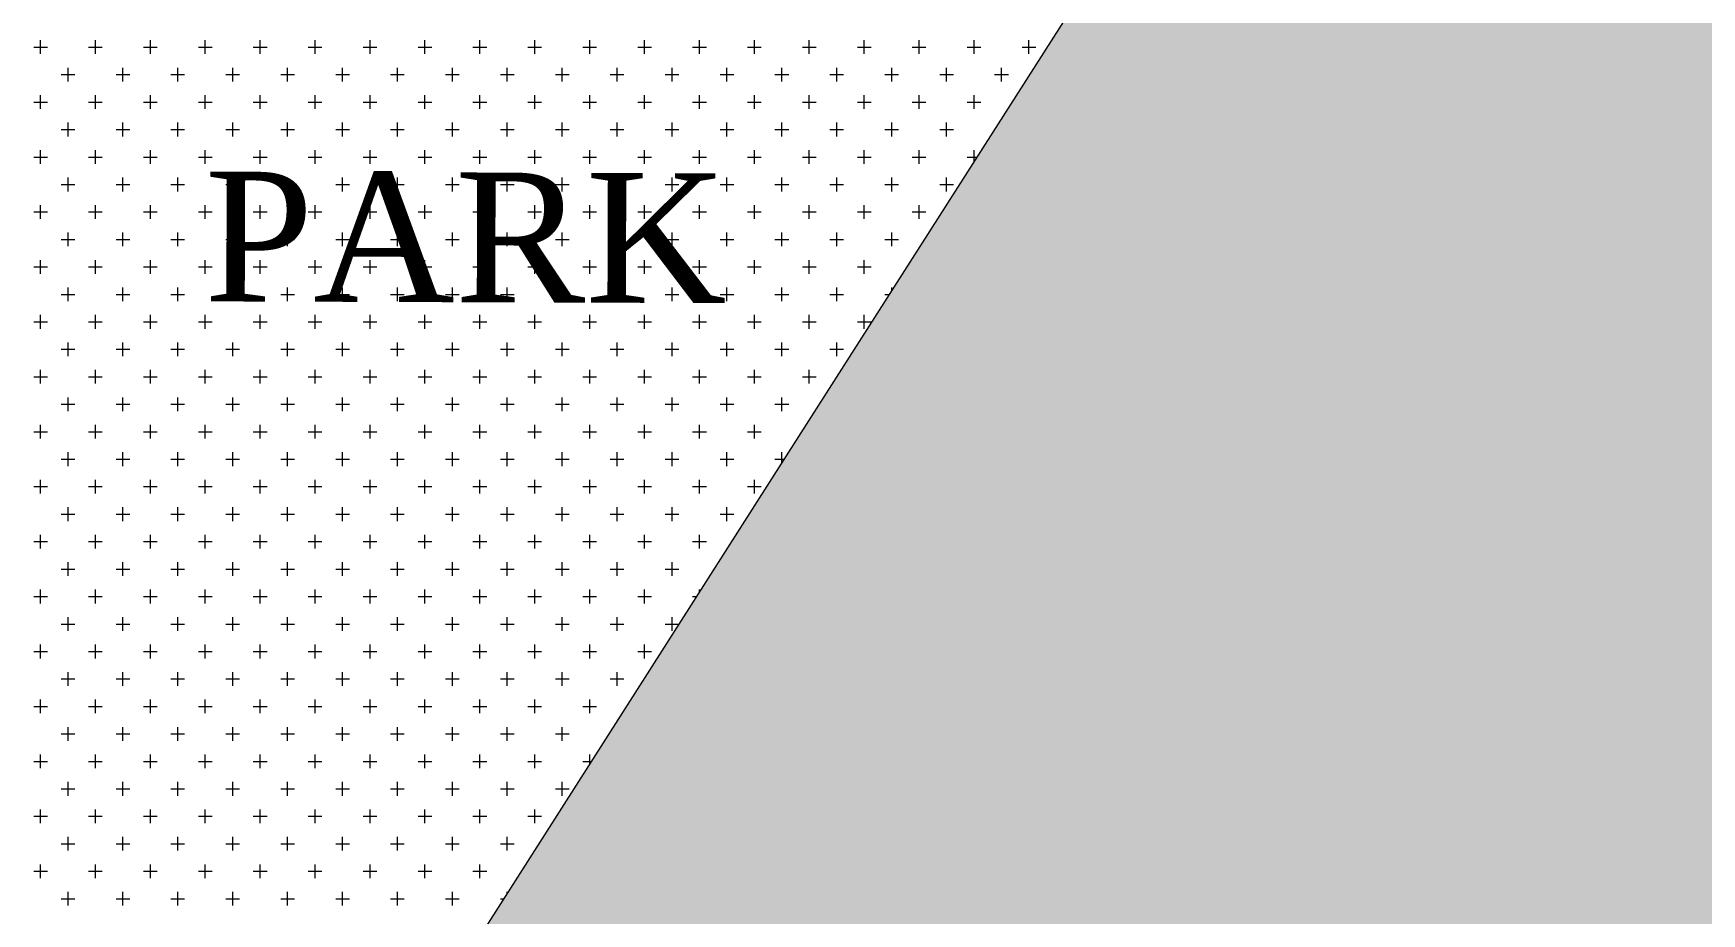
# Model space of a CAD drawing. Header units: metres. Extents: x 476631 to 477421, y 4483749 to 4484052.
# Drawn here: x 477025.33 to 477063.91, y 4483859.12 to 4483879.46 of the extents above; entities that cross this region are included whole.
import ezdxf

# ---------------------------------------------------------------- set-up
doc = ezdxf.new("R2010")
doc.units = ezdxf.units.M
for name, color, linetype, lineweight in [('PL_PARK', 97, 'Continuous', 0), ('serbest', 10, 'Continuous', 0), ('SM_SEMBOL', 18, 'Continuous', 0), ('TK_PARSEL', 1, 'Continuous', 0)]:
    doc.layers.add(name, color=color, linetype=linetype, lineweight=lineweight)
doc.styles.get("Standard").update_dxf_attribs({"font": 'TimesNewRoman.ttf'})

msp = doc.modelspace()

# ---------------------------------------------------------------- hatches: boundary and pattern name
at = {"layer": 'serbest', "true_color": 0x636466}
h = msp.add_hatch(color=251, dxfattribs=at)
h.dxf.hatch_style = 1
h.paths.add_polyline_path([(477208.013, 4483863.192), (477208.013, 4483863.192), (477175.667, 4483827.152), (477177.072, 4483826.44), (477177.259, 4483826.44), (477177.259, 4483826.345), (477210.881, 4483809.295), (477210.914, 4483809.295), (477210.914, 4483809.278), (477213.385, 4483808.025), (477213.454, 4483808.025), (477213.454, 4483807.99), (477213.766, 4483807.832), (477214.359, 4483796.321), (477214.089, 4483796.014), (477214.089, 4483795.96), (477214.041, 4483795.96), (477203.294, 4483783.79), (477207.946, 4483770.215), (477210.643, 4483768.256), (477025.328, 4483842.425), (477060.732, 4483897.862), (477067.557, 4483895.559), (477070.319, 4483896.168), (477078.309, 4483891.066), (477086.191, 4483876.57), (477094.387, 4483882.428), (477105.543, 4483870.29), (477127.469, 4483857.654), (477140.884, 4483857.609), (477147.759, 4483850.069), (477147.681, 4483844.807), (477161.676, 4483835.982), (477175.667, 4483827.152)])
at = {"layer": 'TK_PARSEL', "true_color": 0x136734}
h = msp.add_hatch(color=116, dxfattribs=at)
h.dxf.hatch_style = 1
h.paths.add_polyline_path([(477133.807, 4483841.811), (477119.208, 4483850.874), (477099.22, 4483862.393), (477086.191, 4483876.57), (477078.309, 4483891.066), (477070.319, 4483896.168), (477067.557, 4483895.559), (477060.732, 4483897.862), (477025.328, 4483842.425), (477210.643, 4483768.256), (477207.946, 4483770.215), (477203.294, 4483783.79), (477203.246, 4483783.929), (477214.359, 4483796.321), (477177.859, 4483814.83), (477167.871, 4483820.025)])

# ---------------------------------------------------------------- linework, layer by layer
at = {"layer": 'PL_PARK', "color": 3}
for p, q in [((477060.724, 4483897.865), (477043.026, 4483870.145)), ((477043.026, 4483870.145), (477025.328, 4483842.425))]:
    msp.add_line(p, q, dxfattribs=at)
at = {"layer": 'PL_PARK', "color": 3, "linetype": 'Continuous'}
for p, q in [((477025.335, 4483879.145), (477025.652, 4483879.145)), ((477025.494, 4483878.986), (477025.494, 4483879.304)), ((477026.605, 4483879.145), (477026.922, 4483879.145)), ((477026.764, 4483878.986), (477026.764, 4483879.304)), ((477027.875, 4483879.145), (477028.192, 4483879.145)), ((477028.034, 4483878.986), (477028.034, 4483879.304)), ((477029.145, 4483879.145), (477029.462, 4483879.145)), ((477029.304, 4483878.986), (477029.304, 4483879.304)), ((477030.415, 4483879.145), (477030.732, 4483879.145)), ((477030.574, 4483878.986), (477030.574, 4483879.304)), ((477031.685, 4483879.145), (477032.002, 4483879.145)), ((477031.844, 4483878.986), (477031.844, 4483879.304)), ((477032.955, 4483879.145), (477033.272, 4483879.145)), ((477033.114, 4483878.986), (477033.114, 4483879.304)), ((477034.225, 4483879.145), (477034.542, 4483879.145)), ((477034.384, 4483878.986), (477034.384, 4483879.304)), ((477035.495, 4483879.145), (477035.812, 4483879.145)), ((477035.654, 4483878.986), (477035.654, 4483879.304)), ((477036.765, 4483879.145), (477037.082, 4483879.145)), ((477036.924, 4483878.986), (477036.924, 4483879.304)), ((477038.035, 4483879.145), (477038.352, 4483879.145)), ((477038.194, 4483878.986), (477038.194, 4483879.304)), ((477039.305, 4483879.145), (477039.622, 4483879.145)), ((477039.464, 4483878.986), (477039.464, 4483879.304)), ((477040.575, 4483879.145), (477040.893, 4483879.145)), ((477040.734, 4483878.986), (477040.734, 4483879.304)), ((477041.845, 4483879.145), (477042.162, 4483879.145)), ((477042.004, 4483878.986), (477042.004, 4483879.304)), ((477043.115, 4483879.145), (477043.432, 4483879.145)), ((477043.274, 4483878.986), (477043.274, 4483879.304)), ((477044.385, 4483879.145), (477044.703, 4483879.145)), ((477044.544, 4483878.986), (477044.544, 4483879.304)), ((477045.655, 4483879.145), (477045.972, 4483879.145)), ((477045.814, 4483878.986), (477045.814, 4483879.304)), ((477046.925, 4483879.145), (477047.243, 4483879.145)), ((477047.084, 4483878.986), (477047.084, 4483879.304)), ((477048.195, 4483879.145), (477048.513, 4483879.145)), ((477048.354, 4483878.986), (477048.354, 4483879.304)), ((477026.129, 4483878.351), (477026.129, 4483878.669)), ((477027.399, 4483878.351), (477027.399, 4483878.669)), ((477028.669, 4483878.351), (477028.669, 4483878.669)), ((477029.939, 4483878.351), (477029.939, 4483878.669)), ((477031.209, 4483878.351), (477031.209, 4483878.669)), ((477032.479, 4483878.351), (477032.479, 4483878.669)), ((477033.749, 4483878.351), (477033.749, 4483878.669)), ((477035.019, 4483878.351), (477035.019, 4483878.669)), ((477036.289, 4483878.351), (477036.289, 4483878.669)), ((477037.559, 4483878.351), (477037.559, 4483878.669)), ((477038.829, 4483878.351), (477038.829, 4483878.669)), ((477040.099, 4483878.351), (477040.099, 4483878.669)), ((477041.369, 4483878.351), (477041.369, 4483878.669)), ((477042.639, 4483878.351), (477042.639, 4483878.669)), ((477043.909, 4483878.351), (477043.909, 4483878.669)), ((477045.179, 4483878.351), (477045.179, 4483878.669)), ((477046.449, 4483878.351), (477046.449, 4483878.669)), ((477047.719, 4483878.351), (477047.719, 4483878.669)), ((477025.97, 4483878.51), (477026.287, 4483878.51)), ((477027.24, 4483878.51), (477027.557, 4483878.51)), ((477028.51, 4483878.51), (477028.827, 4483878.51)), ((477029.78, 4483878.51), (477030.097, 4483878.51)), ((477031.05, 4483878.51), (477031.367, 4483878.51)), ((477032.32, 4483878.51), (477032.637, 4483878.51)), ((477033.59, 4483878.51), (477033.907, 4483878.51)), ((477034.86, 4483878.51), (477035.177, 4483878.51)), ((477036.13, 4483878.51), (477036.447, 4483878.51)), ((477037.4, 4483878.51), (477037.717, 4483878.51)), ((477038.67, 4483878.51), (477038.987, 4483878.51)), ((477039.94, 4483878.51), (477040.257, 4483878.51)), ((477041.21, 4483878.51), (477041.527, 4483878.51)), ((477042.48, 4483878.51), (477042.797, 4483878.51)), ((477043.75, 4483878.51), (477044.067, 4483878.51)), ((477045.02, 4483878.51), (477045.337, 4483878.51)), ((477046.29, 4483878.51), (477046.607, 4483878.51)), ((477047.56, 4483878.51), (477047.877, 4483878.51)), ((477025.335, 4483877.875), (477025.652, 4483877.875)), ((477025.494, 4483877.716), (477025.494, 4483878.034)), ((477026.605, 4483877.875), (477026.922, 4483877.875)), ((477026.764, 4483877.716), (477026.764, 4483878.034)), ((477027.875, 4483877.875), (477028.192, 4483877.875)), ((477028.034, 4483877.716), (477028.034, 4483878.034)), ((477029.145, 4483877.875), (477029.462, 4483877.875)), ((477029.304, 4483877.716), (477029.304, 4483878.034)), ((477030.415, 4483877.875), (477030.732, 4483877.875)), ((477030.574, 4483877.716), (477030.574, 4483878.034)), ((477031.685, 4483877.875), (477032.002, 4483877.875)), ((477031.844, 4483877.716), (477031.844, 4483878.034)), ((477032.955, 4483877.875), (477033.272, 4483877.875)), ((477033.114, 4483877.716), (477033.114, 4483878.034)), ((477034.225, 4483877.875), (477034.542, 4483877.875)), ((477034.384, 4483877.716), (477034.384, 4483878.034)), ((477035.495, 4483877.875), (477035.812, 4483877.875)), ((477035.654, 4483877.716), (477035.654, 4483878.034)), ((477036.765, 4483877.875), (477037.082, 4483877.875)), ((477036.924, 4483877.716), (477036.924, 4483878.034)), ((477038.035, 4483877.875), (477038.352, 4483877.875)), ((477038.194, 4483877.716), (477038.194, 4483878.034)), ((477039.305, 4483877.875), (477039.622, 4483877.875)), ((477039.464, 4483877.716), (477039.464, 4483878.034)), ((477040.575, 4483877.875), (477040.893, 4483877.875)), ((477040.734, 4483877.716), (477040.734, 4483878.034)), ((477041.845, 4483877.875), (477042.162, 4483877.875)), ((477042.004, 4483877.716), (477042.004, 4483878.034)), ((477043.115, 4483877.875), (477043.432, 4483877.875)), ((477043.274, 4483877.716), (477043.274, 4483878.034)), ((477044.385, 4483877.875), (477044.703, 4483877.875)), ((477044.544, 4483877.716), (477044.544, 4483878.034)), ((477045.655, 4483877.875), (477045.972, 4483877.875)), ((477045.814, 4483877.716), (477045.814, 4483878.034)), ((477046.925, 4483877.875), (477047.243, 4483877.875)), ((477047.084, 4483877.716), (477047.084, 4483878.034)), ((477025.97, 4483877.24), (477026.287, 4483877.24)), ((477026.129, 4483877.081), (477026.129, 4483877.399)), ((477027.24, 4483877.24), (477027.557, 4483877.24)), ((477027.399, 4483877.081), (477027.399, 4483877.399)), ((477028.51, 4483877.24), (477028.827, 4483877.24)), ((477028.669, 4483877.081), (477028.669, 4483877.399)), ((477029.78, 4483877.24), (477030.097, 4483877.24)), ((477029.939, 4483877.081), (477029.939, 4483877.399)), ((477031.05, 4483877.24), (477031.367, 4483877.24)), ((477031.209, 4483877.081), (477031.209, 4483877.399)), ((477032.32, 4483877.24), (477032.637, 4483877.24)), ((477032.479, 4483877.081), (477032.479, 4483877.399)), ((477033.59, 4483877.24), (477033.907, 4483877.24)), ((477033.749, 4483877.081), (477033.749, 4483877.399)), ((477034.86, 4483877.24), (477035.177, 4483877.24)), ((477035.019, 4483877.081), (477035.019, 4483877.399)), ((477036.13, 4483877.24), (477036.447, 4483877.24)), ((477036.289, 4483877.081), (477036.289, 4483877.399)), ((477037.4, 4483877.24), (477037.717, 4483877.24)), ((477037.559, 4483877.081), (477037.559, 4483877.399)), ((477038.67, 4483877.24), (477038.987, 4483877.24)), ((477038.829, 4483877.081), (477038.829, 4483877.399)), ((477039.94, 4483877.24), (477040.257, 4483877.24)), ((477040.099, 4483877.081), (477040.099, 4483877.399)), ((477041.21, 4483877.24), (477041.527, 4483877.24)), ((477041.369, 4483877.081), (477041.369, 4483877.399)), ((477042.48, 4483877.24), (477042.797, 4483877.24)), ((477042.639, 4483877.081), (477042.639, 4483877.399)), ((477043.75, 4483877.24), (477044.067, 4483877.24)), ((477043.909, 4483877.081), (477043.909, 4483877.399)), ((477045.02, 4483877.24), (477045.337, 4483877.24)), ((477045.179, 4483877.081), (477045.179, 4483877.399)), ((477046.29, 4483877.24), (477046.607, 4483877.24)), ((477046.449, 4483877.081), (477046.449, 4483877.399)), ((477025.494, 4483876.446), (477025.494, 4483876.764)), ((477026.764, 4483876.446), (477026.764, 4483876.764)), ((477028.034, 4483876.446), (477028.034, 4483876.764)), ((477029.304, 4483876.446), (477029.304, 4483876.764)), ((477030.574, 4483876.446), (477030.574, 4483876.764)), ((477031.844, 4483876.446), (477031.844, 4483876.764)), ((477033.114, 4483876.446), (477033.114, 4483876.764)), ((477034.384, 4483876.446), (477034.384, 4483876.764)), ((477035.654, 4483876.446), (477035.654, 4483876.764)), ((477036.924, 4483876.446), (477036.924, 4483876.764)), ((477038.194, 4483876.446), (477038.194, 4483876.764)), ((477039.464, 4483876.446), (477039.464, 4483876.764)), ((477040.734, 4483876.446), (477040.734, 4483876.764)), ((477042.004, 4483876.446), (477042.004, 4483876.764)), ((477043.274, 4483876.446), (477043.274, 4483876.764)), ((477044.544, 4483876.446), (477044.544, 4483876.764)), ((477045.814, 4483876.446), (477045.814, 4483876.764)), ((477047.084, 4483876.5), (477047.084, 4483876.764)), ((477025.335, 4483876.605), (477025.652, 4483876.605)), ((477026.605, 4483876.605), (477026.922, 4483876.605)), ((477027.875, 4483876.605), (477028.192, 4483876.605)), ((477029.145, 4483876.605), (477029.462, 4483876.605)), ((477030.415, 4483876.605), (477030.732, 4483876.605)), ((477031.685, 4483876.605), (477032.002, 4483876.605)), ((477032.955, 4483876.605), (477033.272, 4483876.605)), ((477034.225, 4483876.605), (477034.542, 4483876.605)), ((477035.495, 4483876.605), (477035.812, 4483876.605)), ((477036.765, 4483876.605), (477037.082, 4483876.605)), ((477038.035, 4483876.605), (477038.352, 4483876.605)), ((477039.305, 4483876.605), (477039.622, 4483876.605)), ((477040.575, 4483876.605), (477040.893, 4483876.605)), ((477041.845, 4483876.605), (477042.162, 4483876.605)), ((477043.115, 4483876.605), (477043.432, 4483876.605)), ((477044.385, 4483876.605), (477044.703, 4483876.605)), ((477045.655, 4483876.605), (477045.972, 4483876.605)), ((477046.925, 4483876.605), (477047.15, 4483876.605)), ((477025.97, 4483875.97), (477026.287, 4483875.97)), ((477026.129, 4483875.811), (477026.129, 4483876.129)), ((477027.24, 4483875.97), (477027.557, 4483875.97)), ((477027.399, 4483875.811), (477027.399, 4483876.129)), ((477028.51, 4483875.97), (477028.827, 4483875.97)), ((477028.669, 4483875.811), (477028.669, 4483876.129)), ((477029.78, 4483875.97), (477030.097, 4483875.97)), ((477029.939, 4483875.811), (477029.939, 4483876.129)), ((477031.05, 4483875.97), (477031.367, 4483875.97)), ((477031.209, 4483875.811), (477031.209, 4483876.129)), ((477032.32, 4483875.97), (477032.637, 4483875.97)), ((477032.479, 4483875.811), (477032.479, 4483876.129)), ((477033.59, 4483875.97), (477033.907, 4483875.97)), ((477033.749, 4483875.811), (477033.749, 4483876.129)), ((477034.86, 4483875.97), (477035.177, 4483875.97)), ((477035.019, 4483875.811), (477035.019, 4483876.129)), ((477036.13, 4483875.97), (477036.447, 4483875.97)), ((477036.289, 4483875.811), (477036.289, 4483876.129)), ((477037.4, 4483875.97), (477037.717, 4483875.97)), ((477037.559, 4483875.811), (477037.559, 4483876.129)), ((477038.67, 4483875.97), (477038.987, 4483875.97)), ((477038.829, 4483875.811), (477038.829, 4483876.129)), ((477039.94, 4483875.97), (477040.257, 4483875.97)), ((477040.099, 4483875.811), (477040.099, 4483876.129)), ((477041.21, 4483875.97), (477041.527, 4483875.97)), ((477041.369, 4483875.811), (477041.369, 4483876.129)), ((477042.48, 4483875.97), (477042.797, 4483875.97)), ((477042.639, 4483875.811), (477042.639, 4483876.129)), ((477043.75, 4483875.97), (477044.067, 4483875.97)), ((477043.909, 4483875.811), (477043.909, 4483876.129)), ((477045.02, 4483875.97), (477045.337, 4483875.97)), ((477045.179, 4483875.811), (477045.179, 4483876.129)), ((477046.29, 4483875.97), (477046.607, 4483875.97)), ((477046.449, 4483875.811), (477046.449, 4483876.129)), ((477025.494, 4483875.176), (477025.494, 4483875.494)), ((477026.764, 4483875.176), (477026.764, 4483875.494)), ((477028.034, 4483875.176), (477028.034, 4483875.494)), ((477029.304, 4483875.176), (477029.304, 4483875.494)), ((477030.574, 4483875.176), (477030.574, 4483875.494)), ((477031.844, 4483875.176), (477031.844, 4483875.494)), ((477033.114, 4483875.176), (477033.114, 4483875.494)), ((477034.384, 4483875.176), (477034.384, 4483875.494)), ((477035.654, 4483875.176), (477035.654, 4483875.494)), ((477036.924, 4483875.176), (477036.924, 4483875.494)), ((477038.194, 4483875.176), (477038.194, 4483875.494)), ((477039.464, 4483875.176), (477039.464, 4483875.494)), ((477040.734, 4483875.176), (477040.734, 4483875.494)), ((477042.004, 4483875.176), (477042.004, 4483875.494)), ((477043.274, 4483875.176), (477043.274, 4483875.494)), ((477044.544, 4483875.176), (477044.544, 4483875.494)), ((477045.814, 4483875.176), (477045.814, 4483875.494)), ((477025.335, 4483875.335), (477025.652, 4483875.335)), ((477026.605, 4483875.335), (477026.922, 4483875.335)), ((477027.875, 4483875.335), (477028.192, 4483875.335)), ((477029.145, 4483875.335), (477029.462, 4483875.335)), ((477030.415, 4483875.335), (477030.732, 4483875.335)), ((477031.685, 4483875.335), (477032.002, 4483875.335)), ((477032.955, 4483875.335), (477033.272, 4483875.335)), ((477034.225, 4483875.335), (477034.542, 4483875.335)), ((477035.495, 4483875.335), (477035.812, 4483875.335)), ((477036.765, 4483875.335), (477037.082, 4483875.335)), ((477038.035, 4483875.335), (477038.352, 4483875.335)), ((477039.305, 4483875.335), (477039.622, 4483875.335)), ((477040.575, 4483875.335), (477040.893, 4483875.335)), ((477041.845, 4483875.335), (477042.162, 4483875.335)), ((477043.115, 4483875.335), (477043.432, 4483875.335)), ((477044.385, 4483875.335), (477044.703, 4483875.335)), ((477045.655, 4483875.335), (477045.972, 4483875.335)), ((477026.129, 4483874.541), (477026.129, 4483874.859)), ((477027.399, 4483874.541), (477027.399, 4483874.859)), ((477028.669, 4483874.541), (477028.669, 4483874.859)), ((477029.939, 4483874.541), (477029.939, 4483874.859)), ((477031.209, 4483874.541), (477031.209, 4483874.859)), ((477032.479, 4483874.541), (477032.479, 4483874.859)), ((477033.749, 4483874.541), (477033.749, 4483874.859)), ((477035.019, 4483874.541), (477035.019, 4483874.859)), ((477036.289, 4483874.541), (477036.289, 4483874.859)), ((477037.559, 4483874.541), (477037.559, 4483874.859)), ((477038.829, 4483874.541), (477038.829, 4483874.859)), ((477040.099, 4483874.541), (477040.099, 4483874.859)), ((477041.369, 4483874.541), (477041.369, 4483874.859)), ((477042.639, 4483874.541), (477042.639, 4483874.859)), ((477043.909, 4483874.541), (477043.909, 4483874.859)), ((477045.179, 4483874.541), (477045.179, 4483874.859)), ((477025.97, 4483874.7), (477026.287, 4483874.7)), ((477027.24, 4483874.7), (477027.557, 4483874.7)), ((477028.51, 4483874.7), (477028.827, 4483874.7)), ((477029.78, 4483874.7), (477030.097, 4483874.7)), ((477031.05, 4483874.7), (477031.367, 4483874.7)), ((477032.32, 4483874.7), (477032.637, 4483874.7)), ((477033.59, 4483874.7), (477033.907, 4483874.7)), ((477034.86, 4483874.7), (477035.177, 4483874.7)), ((477036.13, 4483874.7), (477036.447, 4483874.7)), ((477037.4, 4483874.7), (477037.717, 4483874.7)), ((477038.67, 4483874.7), (477038.987, 4483874.7)), ((477039.94, 4483874.7), (477040.257, 4483874.7)), ((477041.21, 4483874.7), (477041.527, 4483874.7)), ((477042.48, 4483874.7), (477042.797, 4483874.7)), ((477043.75, 4483874.7), (477044.067, 4483874.7)), ((477045.02, 4483874.7), (477045.337, 4483874.7)), ((477025.335, 4483874.065), (477025.652, 4483874.065)), ((477025.494, 4483873.906), (477025.494, 4483874.224)), ((477026.605, 4483874.065), (477026.922, 4483874.065)), ((477026.764, 4483873.906), (477026.764, 4483874.224)), ((477027.875, 4483874.065), (477028.192, 4483874.065)), ((477028.034, 4483873.906), (477028.034, 4483874.224)), ((477029.145, 4483874.065), (477029.462, 4483874.065)), ((477029.304, 4483873.906), (477029.304, 4483874.224)), ((477030.415, 4483874.065), (477030.732, 4483874.065)), ((477030.574, 4483873.906), (477030.574, 4483874.224)), ((477031.685, 4483874.065), (477032.002, 4483874.065)), ((477031.844, 4483873.906), (477031.844, 4483874.224)), ((477032.955, 4483874.065), (477033.272, 4483874.065)), ((477033.114, 4483873.906), (477033.114, 4483874.224)), ((477034.225, 4483874.065), (477034.542, 4483874.065)), ((477034.384, 4483873.906), (477034.384, 4483874.224)), ((477035.495, 4483874.065), (477035.812, 4483874.065)), ((477035.654, 4483873.906), (477035.654, 4483874.224)), ((477036.765, 4483874.065), (477037.082, 4483874.065)), ((477036.924, 4483873.906), (477036.924, 4483874.224)), ((477038.035, 4483874.065), (477038.352, 4483874.065)), ((477038.194, 4483873.906), (477038.194, 4483874.224)), ((477039.305, 4483874.065), (477039.622, 4483874.065)), ((477039.464, 4483873.906), (477039.464, 4483874.224)), ((477040.575, 4483874.065), (477040.893, 4483874.065)), ((477040.734, 4483873.906), (477040.734, 4483874.224)), ((477041.845, 4483874.065), (477042.162, 4483874.065)), ((477042.004, 4483873.906), (477042.004, 4483874.224)), ((477043.115, 4483874.065), (477043.432, 4483874.065)), ((477043.274, 4483873.906), (477043.274, 4483874.224)), ((477044.385, 4483874.065), (477044.703, 4483874.065)), ((477044.544, 4483873.906), (477044.544, 4483874.224)), ((477026.129, 4483873.271), (477026.129, 4483873.589)), ((477027.399, 4483873.271), (477027.399, 4483873.589)), ((477028.669, 4483873.271), (477028.669, 4483873.589)), ((477029.939, 4483873.271), (477029.939, 4483873.589)), ((477031.209, 4483873.271), (477031.209, 4483873.589)), ((477032.479, 4483873.271), (477032.479, 4483873.589)), ((477033.749, 4483873.271), (477033.749, 4483873.589)), ((477035.019, 4483873.271), (477035.019, 4483873.589)), ((477036.289, 4483873.271), (477036.289, 4483873.589)), ((477037.559, 4483873.271), (477037.559, 4483873.589)), ((477038.829, 4483873.271), (477038.829, 4483873.589)), ((477040.099, 4483873.271), (477040.099, 4483873.589)), ((477041.369, 4483873.271), (477041.369, 4483873.589)), ((477042.639, 4483873.271), (477042.639, 4483873.589)), ((477043.909, 4483873.271), (477043.909, 4483873.589)), ((477045.179, 4483873.517), (477045.179, 4483873.589)), ((477025.97, 4483873.43), (477026.287, 4483873.43)), ((477027.24, 4483873.43), (477027.557, 4483873.43)), ((477028.51, 4483873.43), (477028.827, 4483873.43)), ((477029.78, 4483873.43), (477030.097, 4483873.43)), ((477031.05, 4483873.43), (477031.367, 4483873.43)), ((477032.32, 4483873.43), (477032.637, 4483873.43)), ((477033.59, 4483873.43), (477033.907, 4483873.43)), ((477034.86, 4483873.43), (477035.177, 4483873.43)), ((477036.13, 4483873.43), (477036.447, 4483873.43)), ((477037.4, 4483873.43), (477037.717, 4483873.43)), ((477038.67, 4483873.43), (477038.987, 4483873.43)), ((477039.94, 4483873.43), (477040.257, 4483873.43)), ((477041.21, 4483873.43), (477041.527, 4483873.43)), ((477042.48, 4483873.43), (477042.797, 4483873.43)), ((477043.75, 4483873.43), (477044.067, 4483873.43)), ((477045.02, 4483873.43), (477045.123, 4483873.43)), ((477025.335, 4483872.795), (477025.652, 4483872.795)), ((477025.494, 4483872.636), (477025.494, 4483872.954)), ((477026.605, 4483872.795), (477026.922, 4483872.795)), ((477026.764, 4483872.636), (477026.764, 4483872.954)), ((477027.875, 4483872.795), (477028.192, 4483872.795)), ((477028.034, 4483872.636), (477028.034, 4483872.954)), ((477029.145, 4483872.795), (477029.462, 4483872.795)), ((477029.304, 4483872.636), (477029.304, 4483872.954)), ((477030.415, 4483872.795), (477030.732, 4483872.795)), ((477030.574, 4483872.636), (477030.574, 4483872.954)), ((477031.685, 4483872.795), (477032.002, 4483872.795)), ((477031.844, 4483872.636), (477031.844, 4483872.954)), ((477032.955, 4483872.795), (477033.272, 4483872.795)), ((477033.114, 4483872.636), (477033.114, 4483872.954)), ((477034.225, 4483872.795), (477034.542, 4483872.795)), ((477034.384, 4483872.636), (477034.384, 4483872.954)), ((477035.495, 4483872.795), (477035.812, 4483872.795)), ((477035.654, 4483872.636), (477035.654, 4483872.954)), ((477036.765, 4483872.795), (477037.082, 4483872.795)), ((477036.924, 4483872.636), (477036.924, 4483872.954)), ((477038.035, 4483872.795), (477038.352, 4483872.795)), ((477038.194, 4483872.636), (477038.194, 4483872.954)), ((477039.305, 4483872.795), (477039.622, 4483872.795)), ((477039.464, 4483872.636), (477039.464, 4483872.954)), ((477040.575, 4483872.795), (477040.893, 4483872.795)), ((477040.734, 4483872.636), (477040.734, 4483872.954)), ((477041.845, 4483872.795), (477042.162, 4483872.795)), ((477042.004, 4483872.636), (477042.004, 4483872.954)), ((477043.115, 4483872.795), (477043.432, 4483872.795)), ((477043.274, 4483872.636), (477043.274, 4483872.954)), ((477044.385, 4483872.795), (477044.703, 4483872.795)), ((477044.544, 4483872.636), (477044.544, 4483872.954)), ((477025.97, 4483872.16), (477026.287, 4483872.16)), ((477026.129, 4483872.001), (477026.129, 4483872.319)), ((477027.24, 4483872.16), (477027.557, 4483872.16)), ((477027.399, 4483872.001), (477027.399, 4483872.319)), ((477028.51, 4483872.16), (477028.827, 4483872.16)), ((477028.669, 4483872.001), (477028.669, 4483872.319)), ((477029.78, 4483872.16), (477030.097, 4483872.16)), ((477029.939, 4483872.001), (477029.939, 4483872.319)), ((477031.05, 4483872.16), (477031.367, 4483872.16)), ((477031.209, 4483872.001), (477031.209, 4483872.319)), ((477032.32, 4483872.16), (477032.637, 4483872.16)), ((477032.479, 4483872.001), (477032.479, 4483872.319)), ((477033.59, 4483872.16), (477033.907, 4483872.16)), ((477033.749, 4483872.001), (477033.749, 4483872.319)), ((477034.86, 4483872.16), (477035.177, 4483872.16)), ((477035.019, 4483872.001), (477035.019, 4483872.319)), ((477036.13, 4483872.16), (477036.447, 4483872.16)), ((477036.289, 4483872.001), (477036.289, 4483872.319)), ((477037.4, 4483872.16), (477037.717, 4483872.16)), ((477037.559, 4483872.001), (477037.559, 4483872.319)), ((477038.67, 4483872.16), (477038.987, 4483872.16)), ((477038.829, 4483872.001), (477038.829, 4483872.319)), ((477039.94, 4483872.16), (477040.257, 4483872.16)), ((477040.099, 4483872.001), (477040.099, 4483872.319)), ((477041.21, 4483872.16), (477041.527, 4483872.16)), ((477041.369, 4483872.001), (477041.369, 4483872.319)), ((477042.48, 4483872.16), (477042.797, 4483872.16)), ((477042.639, 4483872.001), (477042.639, 4483872.319)), ((477043.75, 4483872.16), (477044.067, 4483872.16)), ((477043.909, 4483872.001), (477043.909, 4483872.319)), ((477025.494, 4483871.366), (477025.494, 4483871.684)), ((477026.764, 4483871.366), (477026.764, 4483871.684)), ((477028.034, 4483871.366), (477028.034, 4483871.684)), ((477029.304, 4483871.366), (477029.304, 4483871.684)), ((477030.574, 4483871.366), (477030.574, 4483871.684)), ((477031.844, 4483871.366), (477031.844, 4483871.684)), ((477033.114, 4483871.366), (477033.114, 4483871.684)), ((477034.384, 4483871.366), (477034.384, 4483871.684)), ((477035.654, 4483871.366), (477035.654, 4483871.684)), ((477036.924, 4483871.366), (477036.924, 4483871.684)), ((477038.194, 4483871.366), (477038.194, 4483871.684)), ((477039.464, 4483871.366), (477039.464, 4483871.684)), ((477040.734, 4483871.366), (477040.734, 4483871.684)), ((477042.004, 4483871.366), (477042.004, 4483871.684)), ((477043.274, 4483871.366), (477043.274, 4483871.684)), ((477025.335, 4483871.525), (477025.652, 4483871.525)), ((477026.605, 4483871.525), (477026.922, 4483871.525)), ((477027.875, 4483871.525), (477028.192, 4483871.525)), ((477029.145, 4483871.525), (477029.462, 4483871.525)), ((477030.415, 4483871.525), (477030.732, 4483871.525)), ((477031.685, 4483871.525), (477032.002, 4483871.525)), ((477032.955, 4483871.525), (477033.272, 4483871.525)), ((477034.225, 4483871.525), (477034.542, 4483871.525)), ((477035.495, 4483871.525), (477035.812, 4483871.525)), ((477036.765, 4483871.525), (477037.082, 4483871.525)), ((477038.035, 4483871.525), (477038.352, 4483871.525)), ((477039.305, 4483871.525), (477039.622, 4483871.525)), ((477040.575, 4483871.525), (477040.893, 4483871.525)), ((477041.845, 4483871.525), (477042.162, 4483871.525)), ((477043.115, 4483871.525), (477043.432, 4483871.525)), ((477025.97, 4483870.89), (477026.287, 4483870.89)), ((477026.129, 4483870.731), (477026.129, 4483871.049)), ((477027.24, 4483870.89), (477027.557, 4483870.89)), ((477027.399, 4483870.731), (477027.399, 4483871.049)), ((477028.51, 4483870.89), (477028.827, 4483870.89)), ((477028.669, 4483870.731), (477028.669, 4483871.049)), ((477029.78, 4483870.89), (477030.097, 4483870.89)), ((477029.939, 4483870.731), (477029.939, 4483871.049)), ((477031.05, 4483870.89), (477031.367, 4483870.89)), ((477031.209, 4483870.731), (477031.209, 4483871.049)), ((477032.32, 4483870.89), (477032.637, 4483870.89)), ((477032.479, 4483870.731), (477032.479, 4483871.049)), ((477033.59, 4483870.89), (477033.907, 4483870.89)), ((477033.749, 4483870.731), (477033.749, 4483871.049)), ((477034.86, 4483870.89), (477035.177, 4483870.89)), ((477035.019, 4483870.731), (477035.019, 4483871.049)), ((477036.13, 4483870.89), (477036.447, 4483870.89)), ((477036.289, 4483870.731), (477036.289, 4483871.049)), ((477037.4, 4483870.89), (477037.717, 4483870.89)), ((477037.559, 4483870.731), (477037.559, 4483871.049)), ((477038.67, 4483870.89), (477038.987, 4483870.89)), ((477038.829, 4483870.731), (477038.829, 4483871.049)), ((477039.94, 4483870.89), (477040.257, 4483870.89)), ((477040.099, 4483870.731), (477040.099, 4483871.049)), ((477041.21, 4483870.89), (477041.527, 4483870.89)), ((477041.369, 4483870.731), (477041.369, 4483871.049)), ((477042.48, 4483870.89), (477042.797, 4483870.89)), ((477042.639, 4483870.731), (477042.639, 4483871.049)), ((477025.335, 4483870.255), (477025.652, 4483870.255)), ((477025.494, 4483870.096), (477025.494, 4483870.414)), ((477026.605, 4483870.255), (477026.922, 4483870.255)), ((477026.764, 4483870.096), (477026.764, 4483870.414)), ((477027.875, 4483870.255), (477028.192, 4483870.255)), ((477028.034, 4483870.096), (477028.034, 4483870.414)), ((477029.145, 4483870.255), (477029.462, 4483870.255)), ((477029.304, 4483870.096), (477029.304, 4483870.414)), ((477030.415, 4483870.255), (477030.732, 4483870.255)), ((477030.574, 4483870.096), (477030.574, 4483870.414)), ((477031.685, 4483870.255), (477032.002, 4483870.255)), ((477031.844, 4483870.096), (477031.844, 4483870.414)), ((477032.955, 4483870.255), (477033.272, 4483870.255)), ((477033.114, 4483870.096), (477033.114, 4483870.414)), ((477034.225, 4483870.255), (477034.542, 4483870.255)), ((477034.384, 4483870.096), (477034.384, 4483870.414)), ((477035.495, 4483870.255), (477035.812, 4483870.255)), ((477035.654, 4483870.096), (477035.654, 4483870.414)), ((477036.765, 4483870.255), (477037.082, 4483870.255)), ((477036.924, 4483870.096), (477036.924, 4483870.414)), ((477038.035, 4483870.255), (477038.352, 4483870.255)), ((477038.194, 4483870.096), (477038.194, 4483870.414)), ((477039.305, 4483870.255), (477039.622, 4483870.255)), ((477039.464, 4483870.096), (477039.464, 4483870.414)), ((477040.575, 4483870.255), (477040.893, 4483870.255)), ((477040.734, 4483870.096), (477040.734, 4483870.414)), ((477041.845, 4483870.255), (477042.162, 4483870.255)), ((477042.004, 4483870.096), (477042.004, 4483870.414)), ((477026.129, 4483869.461), (477026.129, 4483869.779)), ((477027.399, 4483869.461), (477027.399, 4483869.779)), ((477028.669, 4483869.461), (477028.669, 4483869.779)), ((477029.939, 4483869.461), (477029.939, 4483869.779)), ((477031.209, 4483869.461), (477031.209, 4483869.779)), ((477032.479, 4483869.461), (477032.479, 4483869.779)), ((477033.749, 4483869.461), (477033.749, 4483869.779)), ((477035.019, 4483869.461), (477035.019, 4483869.779)), ((477036.289, 4483869.461), (477036.289, 4483869.779)), ((477037.559, 4483869.461), (477037.559, 4483869.779)), ((477038.829, 4483869.461), (477038.829, 4483869.779)), ((477040.099, 4483869.461), (477040.099, 4483869.779)), ((477041.369, 4483869.461), (477041.369, 4483869.779)), ((477042.639, 4483869.539), (477042.639, 4483869.779)), ((477025.97, 4483869.62), (477026.287, 4483869.62)), ((477027.24, 4483869.62), (477027.557, 4483869.62)), ((477028.51, 4483869.62), (477028.827, 4483869.62)), ((477029.78, 4483869.62), (477030.097, 4483869.62)), ((477031.05, 4483869.62), (477031.367, 4483869.62)), ((477032.32, 4483869.62), (477032.637, 4483869.62)), ((477033.59, 4483869.62), (477033.907, 4483869.62)), ((477034.86, 4483869.62), (477035.177, 4483869.62)), ((477036.13, 4483869.62), (477036.447, 4483869.62)), ((477037.4, 4483869.62), (477037.717, 4483869.62)), ((477038.67, 4483869.62), (477038.987, 4483869.62)), ((477039.94, 4483869.62), (477040.257, 4483869.62)), ((477041.21, 4483869.62), (477041.527, 4483869.62)), ((477042.48, 4483869.62), (477042.691, 4483869.62)), ((477025.335, 4483868.985), (477025.652, 4483868.985)), ((477025.494, 4483868.826), (477025.494, 4483869.144)), ((477026.605, 4483868.985), (477026.922, 4483868.985)), ((477026.764, 4483868.826), (477026.764, 4483869.144)), ((477027.875, 4483868.985), (477028.192, 4483868.985)), ((477028.034, 4483868.826), (477028.034, 4483869.144)), ((477029.145, 4483868.985), (477029.462, 4483868.985)), ((477029.304, 4483868.826), (477029.304, 4483869.144)), ((477030.415, 4483868.985), (477030.732, 4483868.985)), ((477030.574, 4483868.826), (477030.574, 4483869.144)), ((477031.685, 4483868.985), (477032.002, 4483868.985)), ((477031.844, 4483868.826), (477031.844, 4483869.144)), ((477032.955, 4483868.985), (477033.272, 4483868.985)), ((477033.114, 4483868.826), (477033.114, 4483869.144)), ((477034.225, 4483868.985), (477034.542, 4483868.985)), ((477034.384, 4483868.826), (477034.384, 4483869.144)), ((477035.495, 4483868.985), (477035.812, 4483868.985)), ((477035.654, 4483868.826), (477035.654, 4483869.144)), ((477036.765, 4483868.985), (477037.082, 4483868.985)), ((477036.924, 4483868.826), (477036.924, 4483869.144)), ((477038.035, 4483868.985), (477038.352, 4483868.985)), ((477038.194, 4483868.826), (477038.194, 4483869.144)), ((477039.305, 4483868.985), (477039.622, 4483868.985)), ((477039.464, 4483868.826), (477039.464, 4483869.144)), ((477040.575, 4483868.985), (477040.893, 4483868.985)), ((477040.734, 4483868.826), (477040.734, 4483869.144)), ((477041.845, 4483868.985), (477042.162, 4483868.985)), ((477042.004, 4483868.826), (477042.004, 4483869.144)), ((477025.97, 4483868.35), (477026.287, 4483868.35)), ((477026.129, 4483868.191), (477026.129, 4483868.509)), ((477027.24, 4483868.35), (477027.557, 4483868.35)), ((477027.399, 4483868.191), (477027.399, 4483868.509)), ((477028.51, 4483868.35), (477028.827, 4483868.35)), ((477028.669, 4483868.191), (477028.669, 4483868.509)), ((477029.78, 4483868.35), (477030.097, 4483868.35)), ((477029.939, 4483868.191), (477029.939, 4483868.509)), ((477031.05, 4483868.35), (477031.367, 4483868.35)), ((477031.209, 4483868.191), (477031.209, 4483868.509)), ((477032.32, 4483868.35), (477032.637, 4483868.35)), ((477032.479, 4483868.191), (477032.479, 4483868.509)), ((477033.59, 4483868.35), (477033.907, 4483868.35)), ((477033.749, 4483868.191), (477033.749, 4483868.509)), ((477034.86, 4483868.35), (477035.177, 4483868.35)), ((477035.019, 4483868.191), (477035.019, 4483868.509)), ((477036.13, 4483868.35), (477036.447, 4483868.35)), ((477036.289, 4483868.191), (477036.289, 4483868.509)), ((477037.4, 4483868.35), (477037.717, 4483868.35)), ((477037.559, 4483868.191), (477037.559, 4483868.509)), ((477038.67, 4483868.35), (477038.987, 4483868.35)), ((477038.829, 4483868.191), (477038.829, 4483868.509)), ((477039.94, 4483868.35), (477040.257, 4483868.35)), ((477040.099, 4483868.191), (477040.099, 4483868.509)), ((477041.21, 4483868.35), (477041.527, 4483868.35)), ((477041.369, 4483868.191), (477041.369, 4483868.509)), ((477025.494, 4483867.556), (477025.494, 4483867.874)), ((477026.764, 4483867.556), (477026.764, 4483867.874)), ((477028.034, 4483867.556), (477028.034, 4483867.874)), ((477029.304, 4483867.556), (477029.304, 4483867.874)), ((477030.574, 4483867.556), (477030.574, 4483867.874)), ((477031.844, 4483867.556), (477031.844, 4483867.874)), ((477033.114, 4483867.556), (477033.114, 4483867.874)), ((477034.384, 4483867.556), (477034.384, 4483867.874)), ((477035.654, 4483867.556), (477035.654, 4483867.874)), ((477036.924, 4483867.556), (477036.924, 4483867.874)), ((477038.194, 4483867.556), (477038.194, 4483867.874)), ((477039.464, 4483867.556), (477039.464, 4483867.874)), ((477040.734, 4483867.556), (477040.734, 4483867.874)), ((477025.335, 4483867.715), (477025.652, 4483867.715)), ((477026.605, 4483867.715), (477026.922, 4483867.715)), ((477027.875, 4483867.715), (477028.192, 4483867.715)), ((477029.145, 4483867.715), (477029.462, 4483867.715)), ((477030.415, 4483867.715), (477030.732, 4483867.715)), ((477031.685, 4483867.715), (477032.002, 4483867.715)), ((477032.955, 4483867.715), (477033.272, 4483867.715)), ((477034.225, 4483867.715), (477034.542, 4483867.715)), ((477035.495, 4483867.715), (477035.812, 4483867.715)), ((477036.765, 4483867.715), (477037.082, 4483867.715)), ((477038.035, 4483867.715), (477038.352, 4483867.715)), ((477039.305, 4483867.715), (477039.622, 4483867.715)), ((477040.575, 4483867.715), (477040.893, 4483867.715)), ((477025.97, 4483867.08), (477026.287, 4483867.08)), ((477026.129, 4483866.921), (477026.129, 4483867.239)), ((477027.24, 4483867.08), (477027.557, 4483867.08)), ((477027.399, 4483866.921), (477027.399, 4483867.239)), ((477028.51, 4483867.08), (477028.827, 4483867.08)), ((477028.669, 4483866.921), (477028.669, 4483867.239)), ((477029.78, 4483867.08), (477030.097, 4483867.08)), ((477029.939, 4483866.921), (477029.939, 4483867.239)), ((477031.05, 4483867.08), (477031.367, 4483867.08)), ((477031.209, 4483866.921), (477031.209, 4483867.239)), ((477032.32, 4483867.08), (477032.637, 4483867.08)), ((477032.479, 4483866.921), (477032.479, 4483867.239)), ((477033.59, 4483867.08), (477033.907, 4483867.08)), ((477033.749, 4483866.921), (477033.749, 4483867.239)), ((477034.86, 4483867.08), (477035.177, 4483867.08)), ((477035.019, 4483866.921), (477035.019, 4483867.239)), ((477036.13, 4483867.08), (477036.447, 4483867.08)), ((477036.289, 4483866.921), (477036.289, 4483867.239)), ((477037.4, 4483867.08), (477037.717, 4483867.08)), ((477037.559, 4483866.921), (477037.559, 4483867.239)), ((477038.67, 4483867.08), (477038.987, 4483867.08)), ((477038.829, 4483866.921), (477038.829, 4483867.239)), ((477039.94, 4483867.08), (477040.257, 4483867.08)), ((477040.099, 4483866.921), (477040.099, 4483867.239)), ((477025.494, 4483866.286), (477025.494, 4483866.604)), ((477026.764, 4483866.286), (477026.764, 4483866.604)), ((477028.034, 4483866.286), (477028.034, 4483866.604)), ((477029.304, 4483866.286), (477029.304, 4483866.604)), ((477030.574, 4483866.286), (477030.574, 4483866.604)), ((477031.844, 4483866.286), (477031.844, 4483866.604)), ((477033.114, 4483866.286), (477033.114, 4483866.604)), ((477034.384, 4483866.286), (477034.384, 4483866.604)), ((477035.654, 4483866.286), (477035.654, 4483866.604)), ((477036.924, 4483866.286), (477036.924, 4483866.604)), ((477038.194, 4483866.286), (477038.194, 4483866.604)), ((477039.464, 4483866.286), (477039.464, 4483866.604)), ((477040.734, 4483866.555), (477040.734, 4483866.604)), ((477025.335, 4483866.445), (477025.652, 4483866.445)), ((477026.605, 4483866.445), (477026.922, 4483866.445)), ((477027.875, 4483866.445), (477028.192, 4483866.445)), ((477029.145, 4483866.445), (477029.462, 4483866.445)), ((477030.415, 4483866.445), (477030.732, 4483866.445)), ((477031.685, 4483866.445), (477032.002, 4483866.445)), ((477032.955, 4483866.445), (477033.272, 4483866.445)), ((477034.225, 4483866.445), (477034.542, 4483866.445)), ((477035.495, 4483866.445), (477035.812, 4483866.445)), ((477036.765, 4483866.445), (477037.082, 4483866.445)), ((477038.035, 4483866.445), (477038.352, 4483866.445)), ((477039.305, 4483866.445), (477039.622, 4483866.445)), ((477040.575, 4483866.445), (477040.664, 4483866.445)), ((477026.129, 4483865.651), (477026.129, 4483865.969)), ((477027.399, 4483865.651), (477027.399, 4483865.969)), ((477028.669, 4483865.651), (477028.669, 4483865.969)), ((477029.939, 4483865.651), (477029.939, 4483865.969)), ((477031.209, 4483865.651), (477031.209, 4483865.969)), ((477032.479, 4483865.651), (477032.479, 4483865.969)), ((477033.749, 4483865.651), (477033.749, 4483865.969)), ((477035.019, 4483865.651), (477035.019, 4483865.969)), ((477036.289, 4483865.651), (477036.289, 4483865.969)), ((477037.559, 4483865.651), (477037.559, 4483865.969)), ((477038.829, 4483865.651), (477038.829, 4483865.969)), ((477040.099, 4483865.651), (477040.099, 4483865.969)), ((477025.97, 4483865.81), (477026.287, 4483865.81)), ((477027.24, 4483865.81), (477027.557, 4483865.81)), ((477028.51, 4483865.81), (477028.827, 4483865.81)), ((477029.78, 4483865.81), (477030.097, 4483865.81)), ((477031.05, 4483865.81), (477031.367, 4483865.81)), ((477032.32, 4483865.81), (477032.637, 4483865.81)), ((477033.59, 4483865.81), (477033.907, 4483865.81)), ((477034.86, 4483865.81), (477035.177, 4483865.81)), ((477036.13, 4483865.81), (477036.447, 4483865.81)), ((477037.4, 4483865.81), (477037.717, 4483865.81)), ((477038.67, 4483865.81), (477038.987, 4483865.81)), ((477039.94, 4483865.81), (477040.257, 4483865.81)), ((477025.335, 4483865.175), (477025.652, 4483865.175)), ((477025.494, 4483865.016), (477025.494, 4483865.334)), ((477026.605, 4483865.175), (477026.922, 4483865.175)), ((477026.764, 4483865.016), (477026.764, 4483865.334)), ((477027.875, 4483865.175), (477028.192, 4483865.175)), ((477028.034, 4483865.016), (477028.034, 4483865.334)), ((477029.145, 4483865.175), (477029.462, 4483865.175)), ((477029.304, 4483865.016), (477029.304, 4483865.334)), ((477030.415, 4483865.175), (477030.732, 4483865.175)), ((477030.574, 4483865.016), (477030.574, 4483865.334)), ((477031.685, 4483865.175), (477032.002, 4483865.175)), ((477031.844, 4483865.016), (477031.844, 4483865.334)), ((477032.955, 4483865.175), (477033.272, 4483865.175)), ((477033.114, 4483865.016), (477033.114, 4483865.334)), ((477034.225, 4483865.175), (477034.542, 4483865.175)), ((477034.384, 4483865.016), (477034.384, 4483865.334)), ((477035.495, 4483865.175), (477035.812, 4483865.175)), ((477035.654, 4483865.016), (477035.654, 4483865.334)), ((477036.765, 4483865.175), (477037.082, 4483865.175)), ((477036.924, 4483865.016), (477036.924, 4483865.334)), ((477038.035, 4483865.175), (477038.352, 4483865.175)), ((477038.194, 4483865.016), (477038.194, 4483865.334)), ((477039.305, 4483865.175), (477039.622, 4483865.175)), ((477039.464, 4483865.016), (477039.464, 4483865.334)), ((477026.129, 4483864.381), (477026.129, 4483864.699)), ((477027.399, 4483864.381), (477027.399, 4483864.699)), ((477028.669, 4483864.381), (477028.669, 4483864.699)), ((477029.939, 4483864.381), (477029.939, 4483864.699)), ((477031.209, 4483864.381), (477031.209, 4483864.699)), ((477032.479, 4483864.381), (477032.479, 4483864.699)), ((477033.749, 4483864.381), (477033.749, 4483864.699)), ((477035.019, 4483864.381), (477035.019, 4483864.699)), ((477036.289, 4483864.381), (477036.289, 4483864.699)), ((477037.559, 4483864.381), (477037.559, 4483864.699)), ((477038.829, 4483864.381), (477038.829, 4483864.699)), ((477025.97, 4483864.54), (477026.287, 4483864.54)), ((477027.24, 4483864.54), (477027.557, 4483864.54)), ((477028.51, 4483864.54), (477028.827, 4483864.54)), ((477029.78, 4483864.54), (477030.097, 4483864.54)), ((477031.05, 4483864.54), (477031.367, 4483864.54)), ((477032.32, 4483864.54), (477032.637, 4483864.54)), ((477033.59, 4483864.54), (477033.907, 4483864.54)), ((477034.86, 4483864.54), (477035.177, 4483864.54)), ((477036.13, 4483864.54), (477036.447, 4483864.54)), ((477037.4, 4483864.54), (477037.717, 4483864.54)), ((477038.67, 4483864.54), (477038.987, 4483864.54)), ((477025.335, 4483863.905), (477025.652, 4483863.905)), ((477025.494, 4483863.746), (477025.494, 4483864.064)), ((477026.605, 4483863.905), (477026.922, 4483863.905)), ((477026.764, 4483863.746), (477026.764, 4483864.064)), ((477027.875, 4483863.905), (477028.192, 4483863.905)), ((477028.034, 4483863.746), (477028.034, 4483864.064)), ((477029.145, 4483863.905), (477029.462, 4483863.905)), ((477029.304, 4483863.746), (477029.304, 4483864.064)), ((477030.415, 4483863.905), (477030.732, 4483863.905)), ((477030.574, 4483863.746), (477030.574, 4483864.064)), ((477031.685, 4483863.905), (477032.002, 4483863.905)), ((477031.844, 4483863.746), (477031.844, 4483864.064)), ((477032.955, 4483863.905), (477033.272, 4483863.905)), ((477033.114, 4483863.746), (477033.114, 4483864.064)), ((477034.225, 4483863.905), (477034.542, 4483863.905)), ((477034.384, 4483863.746), (477034.384, 4483864.064)), ((477035.495, 4483863.905), (477035.812, 4483863.905)), ((477035.654, 4483863.746), (477035.654, 4483864.064)), ((477036.765, 4483863.905), (477037.082, 4483863.905)), ((477036.924, 4483863.746), (477036.924, 4483864.064)), ((477038.035, 4483863.905), (477038.352, 4483863.905)), ((477038.194, 4483863.746), (477038.194, 4483864.064)), ((477025.97, 4483863.27), (477026.287, 4483863.27)), ((477026.129, 4483863.111), (477026.129, 4483863.429)), ((477027.24, 4483863.27), (477027.557, 4483863.27)), ((477027.399, 4483863.111), (477027.399, 4483863.429)), ((477028.51, 4483863.27), (477028.827, 4483863.27)), ((477028.669, 4483863.111), (477028.669, 4483863.429)), ((477029.78, 4483863.27), (477030.097, 4483863.27)), ((477029.939, 4483863.111), (477029.939, 4483863.429)), ((477031.05, 4483863.27), (477031.367, 4483863.27)), ((477031.209, 4483863.111), (477031.209, 4483863.429)), ((477032.32, 4483863.27), (477032.637, 4483863.27)), ((477032.479, 4483863.111), (477032.479, 4483863.429)), ((477033.59, 4483863.27), (477033.907, 4483863.27)), ((477033.749, 4483863.111), (477033.749, 4483863.429)), ((477034.86, 4483863.27), (477035.177, 4483863.27)), ((477035.019, 4483863.111), (477035.019, 4483863.429)), ((477036.13, 4483863.27), (477036.447, 4483863.27)), ((477036.289, 4483863.111), (477036.289, 4483863.429)), ((477037.4, 4483863.27), (477037.717, 4483863.27)), ((477037.559, 4483863.111), (477037.559, 4483863.429)), ((477025.494, 4483862.476), (477025.494, 4483862.794)), ((477026.764, 4483862.476), (477026.764, 4483862.794)), ((477028.034, 4483862.476), (477028.034, 4483862.794)), ((477029.304, 4483862.476), (477029.304, 4483862.794)), ((477030.574, 4483862.476), (477030.574, 4483862.794)), ((477031.844, 4483862.476), (477031.844, 4483862.794)), ((477033.114, 4483862.476), (477033.114, 4483862.794)), ((477034.384, 4483862.476), (477034.384, 4483862.794)), ((477035.654, 4483862.476), (477035.654, 4483862.794)), ((477036.924, 4483862.476), (477036.924, 4483862.794)), ((477038.194, 4483862.577), (477038.194, 4483862.794)), ((477025.335, 4483862.635), (477025.652, 4483862.635)), ((477026.605, 4483862.635), (477026.922, 4483862.635)), ((477027.875, 4483862.635), (477028.192, 4483862.635)), ((477029.145, 4483862.635), (477029.462, 4483862.635)), ((477030.415, 4483862.635), (477030.732, 4483862.635)), ((477031.685, 4483862.635), (477032.002, 4483862.635)), ((477032.955, 4483862.635), (477033.272, 4483862.635)), ((477034.225, 4483862.635), (477034.542, 4483862.635)), ((477035.495, 4483862.635), (477035.812, 4483862.635)), ((477036.765, 4483862.635), (477037.082, 4483862.635)), ((477038.035, 4483862.635), (477038.231, 4483862.635)), ((477025.97, 4483862), (477026.287, 4483862)), ((477026.129, 4483861.841), (477026.129, 4483862.159)), ((477027.24, 4483862), (477027.557, 4483862)), ((477027.399, 4483861.841), (477027.399, 4483862.159)), ((477028.51, 4483862), (477028.827, 4483862)), ((477028.669, 4483861.841), (477028.669, 4483862.159)), ((477029.78, 4483862), (477030.097, 4483862)), ((477029.939, 4483861.841), (477029.939, 4483862.159)), ((477031.05, 4483862), (477031.367, 4483862)), ((477031.209, 4483861.841), (477031.209, 4483862.159)), ((477032.32, 4483862), (477032.637, 4483862)), ((477032.479, 4483861.841), (477032.479, 4483862.159)), ((477033.59, 4483862), (477033.907, 4483862)), ((477033.749, 4483861.841), (477033.749, 4483862.159)), ((477034.86, 4483862), (477035.177, 4483862)), ((477035.019, 4483861.841), (477035.019, 4483862.159)), ((477036.13, 4483862), (477036.447, 4483862)), ((477036.289, 4483861.841), (477036.289, 4483862.159)), ((477037.4, 4483862), (477037.717, 4483862)), ((477037.559, 4483861.841), (477037.559, 4483862.159)), ((477025.335, 4483861.365), (477025.652, 4483861.365)), ((477025.494, 4483861.206), (477025.494, 4483861.524)), ((477026.605, 4483861.365), (477026.922, 4483861.365)), ((477026.764, 4483861.206), (477026.764, 4483861.524)), ((477027.875, 4483861.365), (477028.192, 4483861.365)), ((477028.034, 4483861.206), (477028.034, 4483861.524)), ((477029.145, 4483861.365), (477029.462, 4483861.365)), ((477029.304, 4483861.206), (477029.304, 4483861.524)), ((477030.415, 4483861.365), (477030.732, 4483861.365)), ((477030.574, 4483861.206), (477030.574, 4483861.524)), ((477031.685, 4483861.365), (477032.002, 4483861.365)), ((477031.844, 4483861.206), (477031.844, 4483861.524)), ((477032.955, 4483861.365), (477033.272, 4483861.365)), ((477033.114, 4483861.206), (477033.114, 4483861.524)), ((477034.225, 4483861.365), (477034.542, 4483861.365)), ((477034.384, 4483861.206), (477034.384, 4483861.524)), ((477035.495, 4483861.365), (477035.812, 4483861.365)), ((477035.654, 4483861.206), (477035.654, 4483861.524)), ((477036.765, 4483861.365), (477037.082, 4483861.365)), ((477036.924, 4483861.206), (477036.924, 4483861.524)), ((477026.129, 4483860.571), (477026.129, 4483860.889)), ((477027.399, 4483860.571), (477027.399, 4483860.889)), ((477028.669, 4483860.571), (477028.669, 4483860.889)), ((477029.939, 4483860.571), (477029.939, 4483860.889)), ((477031.209, 4483860.571), (477031.209, 4483860.889)), ((477032.479, 4483860.571), (477032.479, 4483860.889)), ((477033.749, 4483860.571), (477033.749, 4483860.889)), ((477035.019, 4483860.571), (477035.019, 4483860.889)), ((477036.289, 4483860.571), (477036.289, 4483860.889)), ((477025.97, 4483860.73), (477026.287, 4483860.73)), ((477027.24, 4483860.73), (477027.557, 4483860.73)), ((477028.51, 4483860.73), (477028.827, 4483860.73)), ((477029.78, 4483860.73), (477030.097, 4483860.73)), ((477031.05, 4483860.73), (477031.367, 4483860.73)), ((477032.32, 4483860.73), (477032.637, 4483860.73)), ((477033.59, 4483860.73), (477033.907, 4483860.73)), ((477034.86, 4483860.73), (477035.177, 4483860.73)), ((477036.13, 4483860.73), (477036.447, 4483860.73)), ((477025.335, 4483860.095), (477025.652, 4483860.095)), ((477025.494, 4483859.936), (477025.494, 4483860.254)), ((477026.605, 4483860.095), (477026.922, 4483860.095)), ((477026.764, 4483859.936), (477026.764, 4483860.254)), ((477027.875, 4483860.095), (477028.192, 4483860.095)), ((477028.034, 4483859.936), (477028.034, 4483860.254)), ((477029.145, 4483860.095), (477029.462, 4483860.095)), ((477029.304, 4483859.936), (477029.304, 4483860.254)), ((477030.415, 4483860.095), (477030.732, 4483860.095)), ((477030.574, 4483859.936), (477030.574, 4483860.254)), ((477031.685, 4483860.095), (477032.002, 4483860.095)), ((477031.844, 4483859.936), (477031.844, 4483860.254)), ((477032.955, 4483860.095), (477033.272, 4483860.095)), ((477033.114, 4483859.936), (477033.114, 4483860.254)), ((477034.225, 4483860.095), (477034.542, 4483860.095)), ((477034.384, 4483859.936), (477034.384, 4483860.254)), ((477035.495, 4483860.095), (477035.812, 4483860.095)), ((477035.654, 4483859.936), (477035.654, 4483860.254)), ((477025.97, 4483859.46), (477026.287, 4483859.46)), ((477026.129, 4483859.301), (477026.129, 4483859.619)), ((477027.24, 4483859.46), (477027.557, 4483859.46)), ((477027.399, 4483859.301), (477027.399, 4483859.619)), ((477028.51, 4483859.46), (477028.827, 4483859.46)), ((477028.669, 4483859.301), (477028.669, 4483859.619)), ((477029.78, 4483859.46), (477030.097, 4483859.46)), ((477029.939, 4483859.301), (477029.939, 4483859.619)), ((477031.05, 4483859.46), (477031.367, 4483859.46)), ((477031.209, 4483859.301), (477031.209, 4483859.619)), ((477032.32, 4483859.46), (477032.637, 4483859.46)), ((477032.479, 4483859.301), (477032.479, 4483859.619)), ((477033.59, 4483859.46), (477033.907, 4483859.46)), ((477033.749, 4483859.301), (477033.749, 4483859.619)), ((477034.86, 4483859.46), (477035.177, 4483859.46)), ((477035.019, 4483859.301), (477035.019, 4483859.619)), ((477036.13, 4483859.46), (477036.204, 4483859.46)), ((477036.289, 4483859.593), (477036.289, 4483859.619))]:
    msp.add_line(p, q, dxfattribs=at)

# ---------------------------------------------------------------- texts
at = {"layer": 'SM_SEMBOL', "lineweight": 0}
msp.add_text('PARK', height=3, rotation=359.8073, dxfattribs=at).set_placement((477029.279, 4483873.268))

doc.saveas('drawing.dxf')
